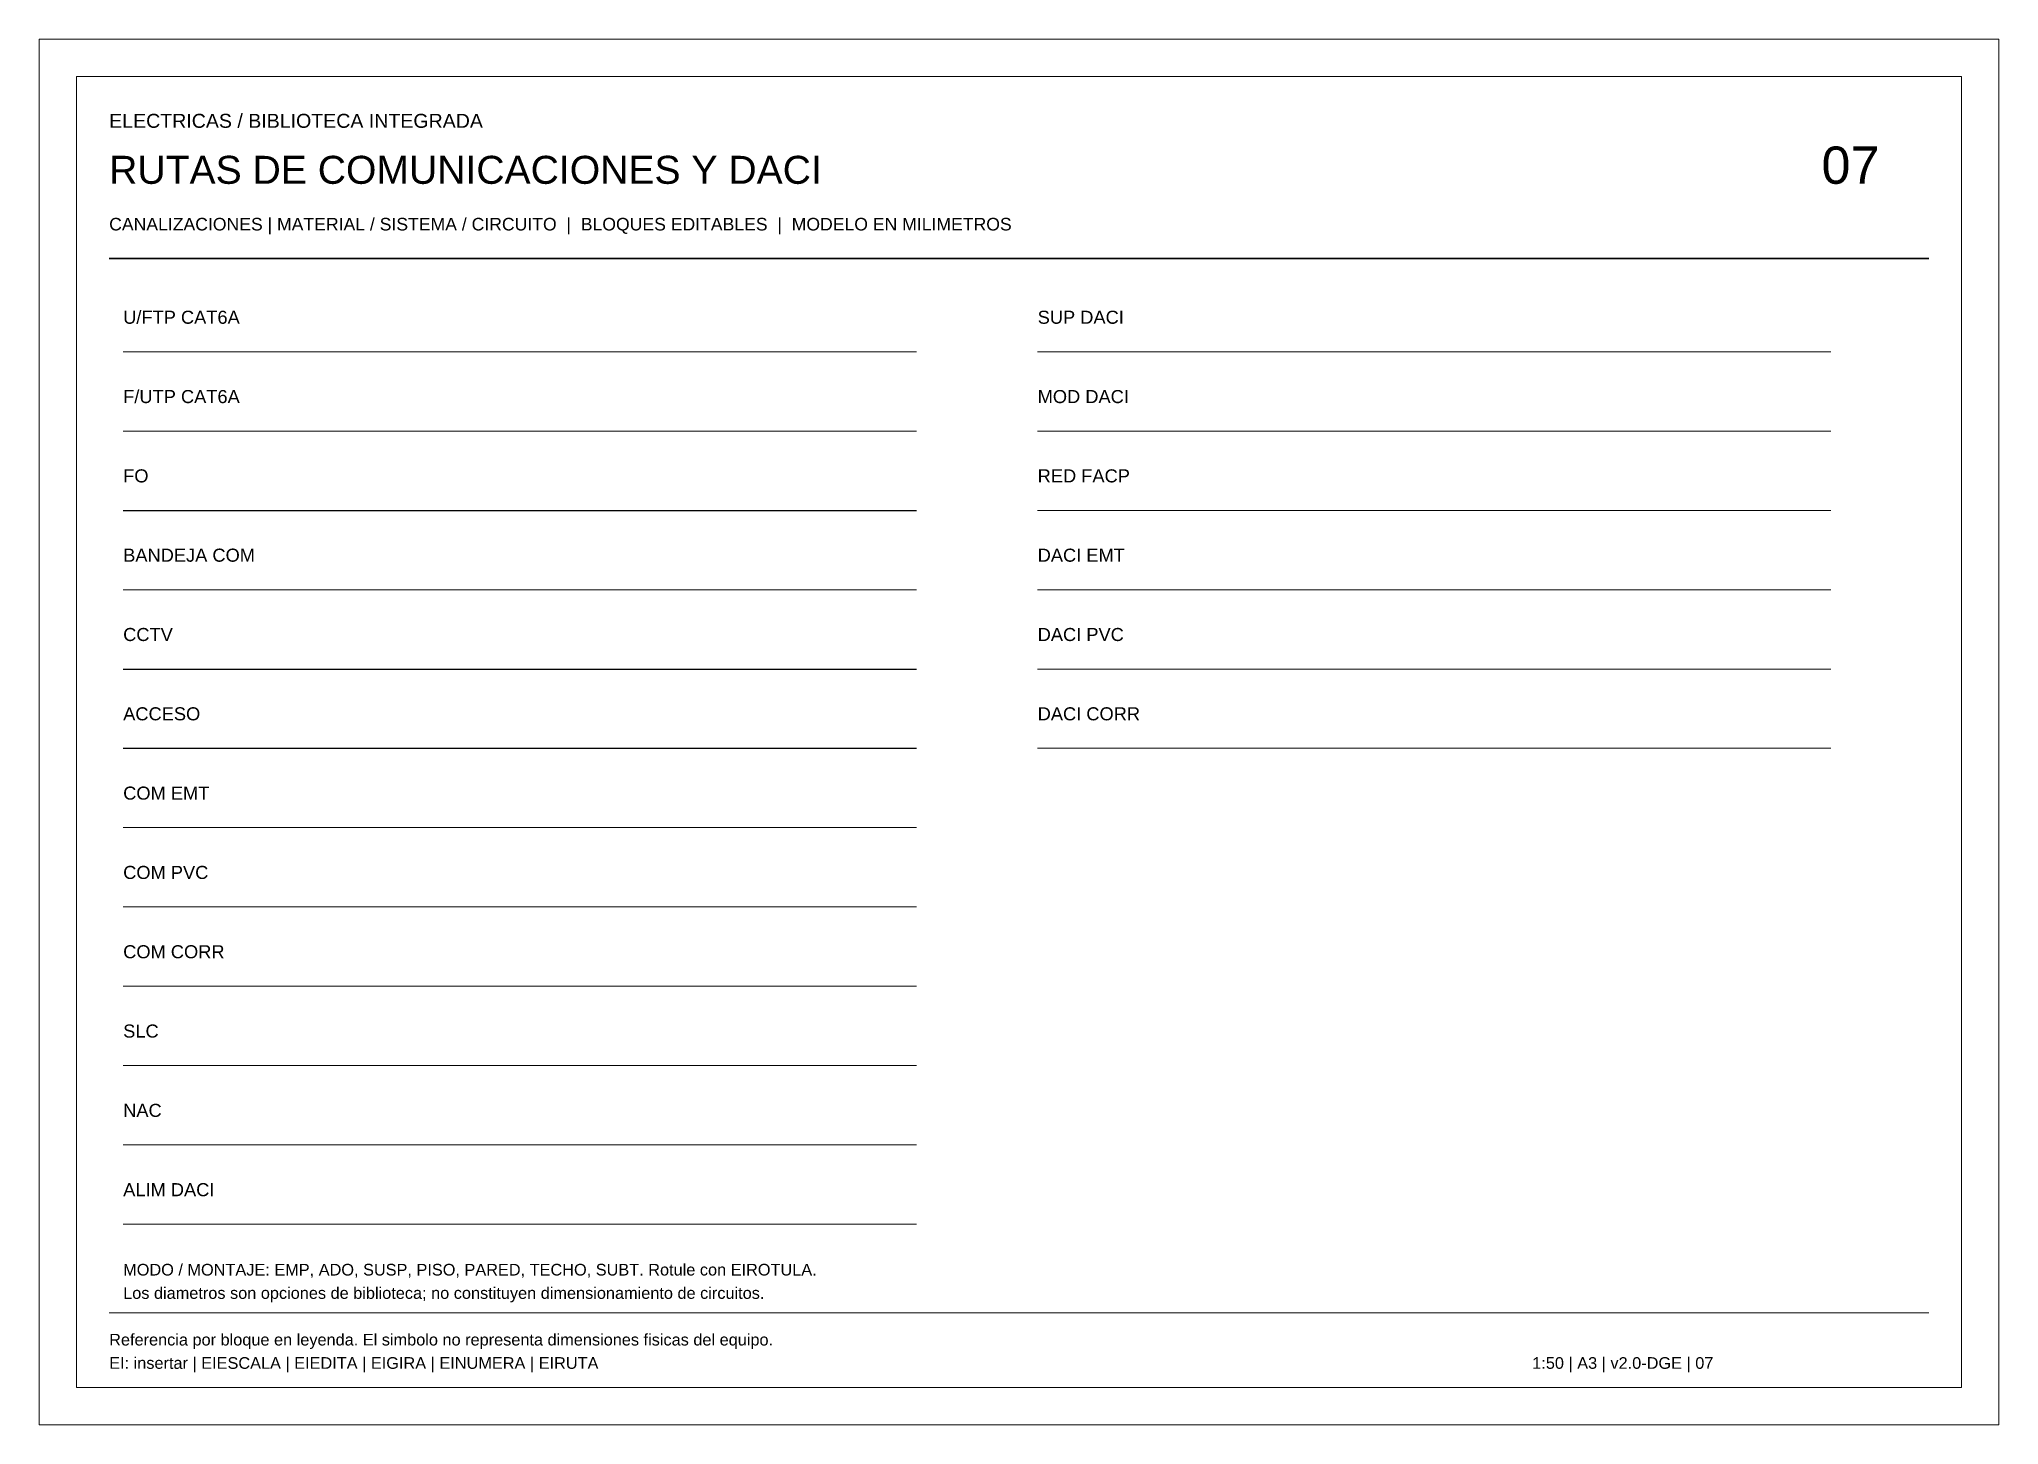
# Paper-space layout '07_CANALIZACIONES' of a CAD drawing. Header units: millimetres. Extents: x 0 to 420, y 0 to 297.
# The model-space entities are those that its viewports show. They can reach past a viewport. Long polylines and large blocks are cut down to what shows.
import ezdxf

# ---------------------------------------------------------------- set-up
doc = ezdxf.new("R2010")
doc.units = ezdxf.units.MM
for name, color, linetype, lineweight in [('DACI-ALIMENTACION', 34, 'Continuous', 18), ('DACI-CANALIZACIONES', 14, 'Continuous', 18), ('DACI-NAC', 214, 'Continuous', 18), ('DACI-SLC', 14, 'Continuous', 18), ('DACI-SUPERVISION', 94, 'Continuous', 18), ('EIC-CATALOGO', 7, 'Continuous', 18), ('EIC-MARCO', 8, 'Continuous', 13), ('IC-ACCESOS', 214, 'Continuous', 25), ('IC-CANALIZACIONES', 144, 'Continuous', 18), ('IC-CCTV', 174, 'Continuous', 25), ('IC-FIBRA', 94, 'Continuous', 25)]:
    doc.layers.add(name, color=color, linetype=linetype, lineweight=lineweight)
doc.layers.add('VIEWPORTS', color=8, linetype='Continuous', lineweight=0, plot=False)
doc.styles.add('EI_TEXTO', font='arial.ttf')
doc.linetypes.add('EIC_ACCESO', pattern='A,500,-120,["ACCESO",EI_TEXTO,S=125,R=0,X=0,Y=-62.5],-850,500', length=1970)
doc.linetypes.add('EIC_ALIM', pattern='A,500,-120,["ALIM DACI",EI_TEXTO,S=125,R=0,X=0,Y=-62.5],-945,500', length=2065)
doc.linetypes.add('EIC_BANDEJA', pattern='A,500,-120,["BANDEJA COM",EI_TEXTO,S=125,R=0,X=0,Y=-62.5],-1115,500', length=2235)
doc.linetypes.add('EIC_CAT6A_FUTP', pattern='A,500,-120,["F/UTP CAT6A",EI_TEXTO,S=125,R=0,X=0,Y=-62.5],-1115,500', length=2235)
doc.linetypes.add('EIC_CAT6A_UFTP', pattern='A,500,-120,["U/FTP CAT6A",EI_TEXTO,S=125,R=0,X=0,Y=-62.5],-1115,500', length=2235)
doc.linetypes.add('EIC_CCTV', pattern='A,500,-120,["CCTV",EI_TEXTO,S=125,R=0,X=0,Y=-62.5],-850,500', length=1970)
doc.linetypes.add('EIC_DACI_CORR', pattern='A,500,-120,["DACI CORR",EI_TEXTO,S=125,R=0,X=0,Y=-62.5],-945,500', length=2065)
doc.linetypes.add('EIC_DACI_EMT', pattern='A,500,-120,["DACI EMT",EI_TEXTO,S=125,R=0,X=0,Y=-62.5],-860,500', length=1980)
doc.linetypes.add('EIC_DACI_PVC', pattern='A,500,-120,["DACI PVC",EI_TEXTO,S=125,R=0,X=0,Y=-62.5],-860,500', length=1980)
doc.linetypes.add('EIC_FIBRA', pattern='A,500,-120,["FO",EI_TEXTO,S=125,R=0,X=0,Y=-62.5],-850,500', length=1970)
doc.linetypes.add('EIC_IC_CORR', pattern='A,500,-120,["COM CORR",EI_TEXTO,S=125,R=0,X=0,Y=-62.5],-860,500', length=1980)
doc.linetypes.add('EIC_IC_EMT', pattern='A,500,-120,["COM EMT",EI_TEXTO,S=125,R=0,X=0,Y=-62.5],-850,500', length=1970)
doc.linetypes.add('EIC_IC_PVC', pattern='A,500,-120,["COM PVC",EI_TEXTO,S=125,R=0,X=0,Y=-62.5],-850,500', length=1970)
doc.linetypes.add('EIC_MODULOS', pattern='A,500,-120,["MOD DACI",EI_TEXTO,S=125,R=0,X=0,Y=-62.5],-860,500', length=1980)
doc.linetypes.add('EIC_NAC', pattern='A,500,-120,["NAC",EI_TEXTO,S=125,R=0,X=0,Y=-62.5],-850,500', length=1970)
doc.linetypes.add('EIC_PANELES', pattern='A,500,-120,["RED FACP",EI_TEXTO,S=125,R=0,X=0,Y=-62.5],-860,500', length=1980)
doc.linetypes.add('EIC_SLC', pattern='A,500,-120,["SLC",EI_TEXTO,S=125,R=0,X=0,Y=-62.5],-850,500', length=1970)
doc.linetypes.add('EIC_SUPERVISION', pattern='A,500,-120,["SUP DACI",EI_TEXTO,S=125,R=0,X=0,Y=-62.5],-860,500', length=1980)

msp = doc.modelspace()

# ---------------------------------------------------------------- linework, layer by layer
at = {"layer": 'DACI-ALIMENTACION', "linetype": 'EIC_ALIM', "flags": 128}
msp.add_lwpolyline([(135900, -37850), (144400, -37850)], dxfattribs=at)
at = {"layer": 'DACI-CANALIZACIONES', "linetype": 'EIC_MODULOS', "flags": 128}
msp.add_lwpolyline([(145700, -29350), (154200, -29350)], dxfattribs=at)
at = {"layer": 'DACI-CANALIZACIONES', "linetype": 'EIC_PANELES', "flags": 128}
msp.add_lwpolyline([(145700, -30200), (154200, -30200)], dxfattribs=at)
at = {"layer": 'DACI-CANALIZACIONES', "linetype": 'EIC_DACI_EMT', "flags": 128}
msp.add_lwpolyline([(145700, -31050), (154200, -31050)], dxfattribs=at)
at = {"layer": 'DACI-CANALIZACIONES', "linetype": 'EIC_DACI_PVC', "flags": 128}
msp.add_lwpolyline([(145700, -31900), (154200, -31900)], dxfattribs=at)
at = {"layer": 'DACI-CANALIZACIONES', "linetype": 'EIC_DACI_CORR', "flags": 128}
msp.add_lwpolyline([(145700, -32750), (154200, -32750)], dxfattribs=at)
at = {"layer": 'DACI-NAC', "linetype": 'EIC_NAC', "flags": 128}
msp.add_lwpolyline([(135900, -37000), (144400, -37000)], dxfattribs=at)
at = {"layer": 'DACI-SLC', "linetype": 'EIC_SLC', "flags": 128}
msp.add_lwpolyline([(135900, -36150), (144400, -36150)], dxfattribs=at)
at = {"layer": 'DACI-SUPERVISION', "linetype": 'EIC_SUPERVISION', "flags": 128}
msp.add_lwpolyline([(145700, -28500), (154200, -28500)], dxfattribs=at)
at = {"layer": 'EIC-MARCO', "color": 144, "lineweight": 35}
msp.add_line((135750, -27500), (155250, -27500), dxfattribs=at)
at = {"layer": 'EIC-MARCO', "color": 8, "lineweight": 13}
msp.add_line((135750, -38800), (155250, -38800), dxfattribs=at)
at = {"layer": 'EIC-MARCO'}
msp.add_lwpolyline([(135400, -39600), (155600, -39600), (155600, -25550), (135400, -25550)], close=True, dxfattribs=at)
at = {"layer": 'IC-ACCESOS', "linetype": 'EIC_ACCESO', "flags": 128}
msp.add_lwpolyline([(135900, -32750), (144400, -32750)], dxfattribs=at)
at = {"layer": 'IC-CANALIZACIONES', "linetype": 'EIC_CAT6A_UFTP', "flags": 128}
msp.add_lwpolyline([(135900, -28500), (144400, -28500)], dxfattribs=at)
at = {"layer": 'IC-CANALIZACIONES', "linetype": 'EIC_CAT6A_FUTP', "flags": 128}
msp.add_lwpolyline([(135900, -29350), (144400, -29350)], dxfattribs=at)
at = {"layer": 'IC-CANALIZACIONES', "linetype": 'EIC_BANDEJA', "flags": 128}
msp.add_lwpolyline([(135900, -31050), (144400, -31050)], dxfattribs=at)
at = {"layer": 'IC-CANALIZACIONES', "linetype": 'EIC_IC_EMT', "flags": 128}
msp.add_lwpolyline([(135900, -33600), (144400, -33600)], dxfattribs=at)
at = {"layer": 'IC-CANALIZACIONES', "linetype": 'EIC_IC_PVC', "flags": 128}
msp.add_lwpolyline([(135900, -34450), (144400, -34450)], dxfattribs=at)
at = {"layer": 'IC-CANALIZACIONES', "linetype": 'EIC_IC_CORR', "flags": 128}
msp.add_lwpolyline([(135900, -35300), (144400, -35300)], dxfattribs=at)
at = {"layer": 'IC-CCTV', "linetype": 'EIC_CCTV', "flags": 128}
msp.add_lwpolyline([(135900, -31900), (144400, -31900)], dxfattribs=at)
at = {"layer": 'IC-FIBRA', "linetype": 'EIC_FIBRA', "flags": 128}
msp.add_lwpolyline([(135900, -30200), (144400, -30200)], dxfattribs=at)

# ---------------------------------------------------------------- texts
at = {"layer": 'EIC-CATALOGO', "color": 144, "style": 'EI_TEXTO'}
for s, height, p in [('ELECTRICAS / BIBLIOTECA INTEGRADA', 150, (135750, -26100)), ('07', 400, (154100, -26700))]:
    msp.add_text(s, height=height, dxfattribs=at).set_placement(p)
at = {"layer": 'EIC-CATALOGO', "color": 7, "style": 'EI_TEXTO'}
for s, height, p in [('RUTAS DE COMUNICACIONES Y DACI', 300, (135750, -26700)), ('CANALIZACIONES | MATERIAL / SISTEMA / CIRCUITO  |  BLOQUES EDITABLES  |  MODELO EN MILIMETROS', 135, (135750, -27200)), ('U/FTP CAT6A', 140, (135900, -28200)), ('SUP DACI', 140, (145700, -28200)), ('F/UTP CAT6A', 140, (135900, -29050)), ('MOD DACI', 140, (145700, -29050)), ('FO', 140, (135900, -29900)), ('RED FACP', 140, (145700, -29900)), ('BANDEJA COM', 140, (135900, -30750)), ('DACI EMT', 140, (145700, -30750)), ('CCTV', 140, (135900, -31600)), ('DACI PVC', 140, (145700, -31600)), ('ACCESO', 140, (135900, -32450)), ('DACI CORR', 140, (145700, -32450)), ('COM EMT', 140, (135900, -33300)), ('COM PVC', 140, (135900, -34150)), ('COM CORR', 140, (135900, -35000)), ('SLC', 140, (135900, -35850)), ('NAC', 140, (135900, -36700)), ('ALIM DACI', 140, (135900, -37550)), ('MODO / MONTAJE: EMP, ADO, SUSP, PISO, PARED, TECHO, SUBT. Rotule con EIROTULA.', 125, (135900, -38400)), ('Los diametros son opciones de biblioteca; no constituyen dimensionamiento de circuitos.', 125, (135900, -38650)), ('Referencia por bloque en leyenda. El simbolo no representa dimensiones fisicas del equipo.', 125, (135750, -39150)), ('EI: insertar | EIESCALA | EIEDITA | EIGIRA | EINUMERA | EIRUTA', 125, (135750, -39400)), ('1:50 | A3 | v2.0-DGE | 07', 125, (151000, -39400))]:
    msp.add_text(s, height=height, dxfattribs=at).set_placement(p)

psp = doc.layouts.new('07_CANALIZACIONES')

# ---------------------------------------------------------------- viewports
at = {"layer": 'VIEWPORTS'}
psp.add_viewport(center=(210, 148.5), size=(420, 297), view_center_point=(145500, -32575), view_height=14850, dxfattribs=at)

doc.saveas('drawing.dxf')
